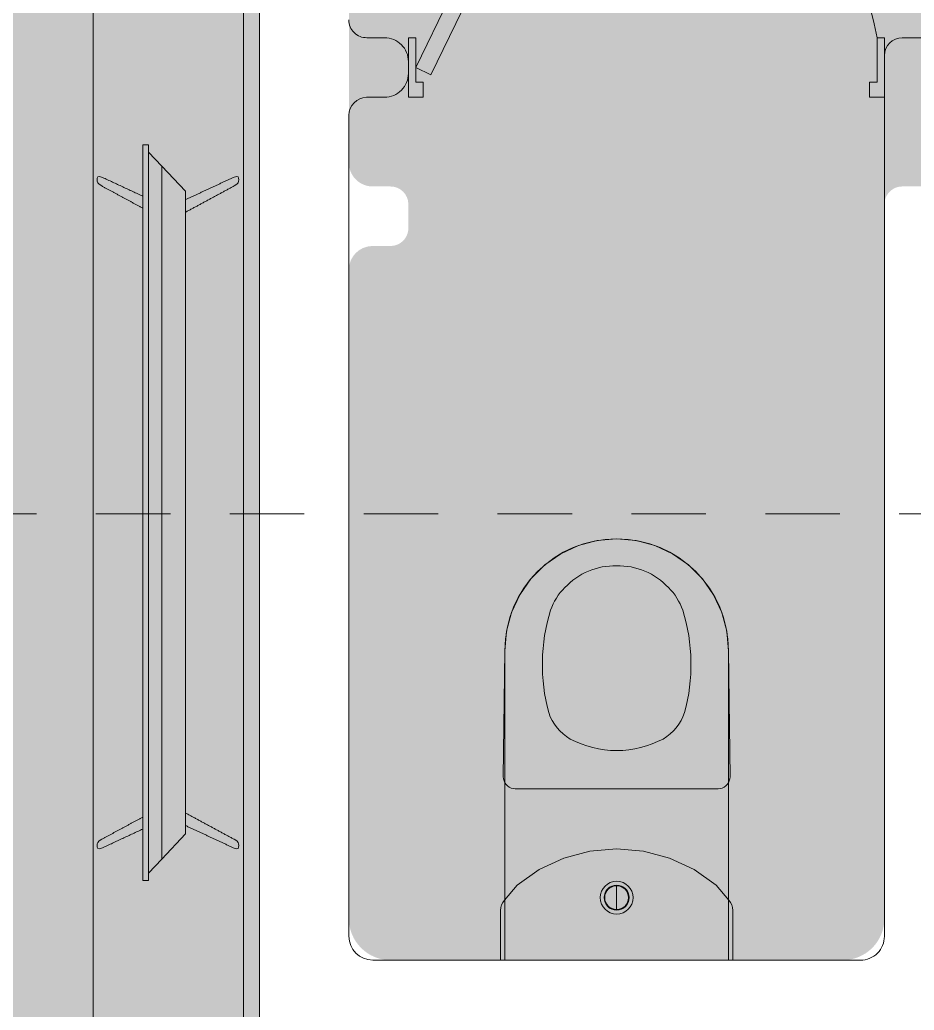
# Model space of a CAD drawing. Header units: metres. Extents: x 8 to 2416, y -346 to 476.
# Drawn here: x 212.309 to 213.812, y -177.247 to -175.583 of the extents above; entities that cross this region are included whole.
import ezdxf

# ---------------------------------------------------------------- set-up
doc = ezdxf.new("R2010")
doc.units = ezdxf.units.M
doc.linetypes.add('0', pattern=[0])
doc.linetypes.add('HIDDEN2', pattern=[0.1875, 0.125, -0.0625])
doc.layers.get('0').update_dxf_attribs({"color": 250, "linetype": '0', "lineweight": 20})
for name, color, linetype, lineweight in [('A-DOOR', 35, 'Continuous', 5), ('A-WALL', 250, 'Continuous', 20), ('baños', 140, 'Continuous', 0), ('MOBILIARIOS', 252, 'Continuous', 0), ('SE-3', 253, 'Continuous', 5)]:
    doc.layers.add(name, color=color, linetype=linetype, lineweight=lineweight)
doc.layers.add('Techos 1', color=7, linetype='HIDDEN2', lineweight=9, true_color=0x42391a)
doc.styles.get("Standard").update_dxf_attribs({"font": 'arial.ttf', "height": 0.1875})

# ---------------------------------------------------------------- blocks, each defined once
blk = doc.blocks.new('A$C58f5b6b7')
at = {"layer": 'MOBILIARIOS'}
for points in [[(1.069470840775466e-07, 0.2525811234954745), (2.000000106947084, 0.2525811234954745), (2.000000106947084, 0), (1.069470840775466e-07, 0)], [(0.3820001069470891, 0.1596185134729211), (0.3820001069470891, 0.1691435134729176), (1.618000106947079, 0.1691435134729176), (1.618000106947079, 0.1596185134729211)]]:
    blk.add_lwpolyline(points, close=True, dxfattribs=at)
for points in [[(1.605932393574449, 0.159519432846011), (1.582282151334311, 0.1371998092812277), (1.000000106947084, 0.1371998092812277), (0.4177180625598567, 0.1371998092812277), (0.3940678203197194, 0.159519432846011)], [(1.582282151334311, 0.1371998092812277), (1.539962872616115, 0.09726151347291534), (0.4600373412780527, 0.09726151347290113), (0.4177180625598567, 0.1371998092812277)]]:
    blk.add_lwpolyline(points, dxfattribs=at)
for points, degree in [([(0.4511645361125147, 0.2382135501685951, -0.004703474324619776), (0.446902711392795, 0.2460982481493375, -0.004703474324619776), (0.4415006584346202, 0.2460982481493375, -0.004703474324619776), (0.4324817371493168, 0.2460982481493375, -0.004703474324619776), (0.4368044720420698, 0.2370140929480868, -0.004703474324619776)], 3), ([(0.4368044720420698, 0.2370140929480868, -0.004703474324619776), (0.452572019644947, 0.2030788032105022, -0.004703474324619776), (0.4683395672478241, 0.1691435134729176, -0.004703474324619776)], 2), ([(0.4884981539053115, 0.1691435134729176, -0.004703474324619776), (0.4698313450089131, 0.2036785318207563, -0.004703474324619776), (0.4511645361125147, 0.2382135501685951, -0.004703474324619776)], 2), ([(1.511502059988857, 0.1691435134729176, -0.004703474324619776), (1.530168868885255, 0.2036785318207563, -0.004703474324619776), (1.548835677781653, 0.2382135501685951, -0.004703474324619776)], 2), ([(1.563195741852098, 0.2370140929480868, -0.004703474324619776), (1.547428194249221, 0.2030788032105022, -0.004703474324619776), (1.531660646646344, 0.1691435134729176, -0.004703474324619776)], 2), ([(1.548835677781653, 0.2382135501685951, -0.004703474324619776), (1.553097502501373, 0.2460982481493375, -0.004703474324619776), (1.558499555459548, 0.2460982481493375, -0.004703474324619776), (1.567518476744851, 0.2460982481493375, -0.004703474324619776), (1.563195741852098, 0.2370140929480868, -0.004703474324619776)], 3), ([(0.4368044720420698, 0.0171824033505743, -0.004703474324619776), (0.4554082793266616, 0.05722195841174482, -0.004703474324619776), (0.4740120866112534, 0.09726151347290113, -0.004703474324619776)], 2), ([(0.4950970879554575, 0.09726151347290113, -0.004703474324619776), (0.4731308120339577, 0.05662222980149068, -0.004703474324619776), (0.4511645361125147, 0.01598294613006601, -0.004703474324619776)], 2), ([(1.504903125938711, 0.09726151347291534), (1.52686940186021, 0.05662222980149068), (1.548835677781653, 0.01598294613006601)], 2), ([(1.563195741852098, 0.0171824033505743), (1.544591934567507, 0.05722195841174482), (1.525988127282915, 0.09726151347291534)], 2)]:
    blk.add_open_spline(points, degree=degree, dxfattribs=at)
for points in [[(0.4511645361125147, 0.01598294613006601, -0.004703474324619776), (0.446902711392795, 0.008098248149337905, -0.004703474324619776), (0.4415006577906411, 0.008098248149337905, -0.004703474324619776), (0.432481734999044, 0.008098248149337905, -0.004703474324619776), (0.4368044720420698, 0.0171824033505743, -0.004703474324619776)], [(1.548835677781653, 0.01598294613006601), (1.553097502501373, 0.008098248149337905), (1.558499556103527, 0.008098248149337905), (1.567518478895124, 0.008098248149337905), (1.563195741852098, 0.0171824033505743)]]:
    blk.add_open_spline(points, degree=3, knots=[-0.08544200803406514, -0.08544200803406514, -0.08544200803406514, -0.08544200803406514, -0.04272100910977372, 0, 0, 0, 0], dxfattribs=at)
blk = doc.blocks.new('A$C3685e79b')
at = {"layer": 'A-DOOR'}
for p, q in [((0.01249999998282192, 0.04999097777702843), (0.3247686356701536, 0.6925925702588955)), ((0.3247686356701536, 0.6925925702588955), (0.3502636267292303, 0.6802034225068354)), ((0.03799499104189863, 0.03760183002502515), (0.3502636267292303, 0.6802034225068354)), ((0.3042036015342831, 0.6502728423879915), (0.2939775306474814, 0.6552421441164569)), ((0.2959775878801167, 0.6333449512396072), (0.2857515169933151, 0.6383142529681862)), ((0.3296985925938145, 0.6378836946360451), (0.3399246634806161, 0.6329143929074661)), ((0.3214725789391935, 0.6209558034876608), (0.3316986498259951, 0.6159865017591954)), ((0.03799499104189863, 0.03760183002502515), (0.01249999998282192, 0.04999097777702843))]:
    blk.add_line(p, q, dxfattribs=at)
for points in [[(-2.108890839735977e-11, -3.723243935382925e-12), (0.02502577936712669, -3.950617610826157e-12), (0.02502577936712669, 0.02499999999643876), (0.01249999997872919, 0.02499999999643876), (0.01249999997872919, 0.09999999999654108), (-2.108890839735977e-11, 0.09999999999654108), (-2.108890839735977e-11, -3.723243935382925e-12)], [(0.799999999978894, -3.723243935382925e-12), (0.7749742205906784, -3.950617610826157e-12), (0.7749742205906784, 0.02499999999643876), (0.7874999999790759, 0.02499999999643876), (0.7874999999790759, 0.09999999999654108), (0.799999999978894, 0.09999999999654108), (0.799999999978894, -3.723243935382925e-12)]]:
    blk.add_lwpolyline(points, dxfattribs=at)
blk.add_arc((-0.03092134080506526, -0.0619048533659452), 0.8342821300934081, 11.19010110109948, 62.81263673899898, dxfattribs=at)
for points in [[(0.2940252933397289, 0.6539088513014093), (0.2940234938030528, 0.6589518569453929), (0.2889773712697945, 0.667684799407013), (0.2802408297350496, 0.6727246881618356), (0.2701548184466276, 0.6727210890883697), (0.2614218759852349, 0.6676749665552251), (0.2563819872300712, 0.6589384250201391), (0.2563855863038782, 0.6488524137320582), (0.2614317088366818, 0.6401194712705518), (0.2701682503718814, 0.6350795825156155), (0.2802542616603034, 0.6350831815891951), (0.2889872041216961, 0.6401293041223397), (0.2940270928768598, 0.6488658456574257), (0.2940252933397289, 0.6539088513014093)], [(0.3692923937067292, 0.6173332264994968), (0.3692905941700531, 0.6223762321435942), (0.3642444716367947, 0.6311091746051005), (0.3555079301015951, 0.6361490633600368), (0.3454219188136278, 0.6361454642864572), (0.3366889763522352, 0.6310993417533126), (0.3316490875970715, 0.6223628002183403), (0.3316526866704237, 0.6122767889302594), (0.336698809203682, 0.6035438464686393), (0.3454353507388817, 0.5985039577138167), (0.3555213620268489, 0.5985075567872826), (0.3642543044886963, 0.6035536793204272), (0.3692941932434053, 0.6122902208555132), (0.3692923937067292, 0.6173332264994968)]]:
    blk.add_open_spline(points, degree=2, dxfattribs=at)
blk = doc.blocks.new('Caroma_ToiletSuites')
at = {"layer": 'baños'}
for p, q in [((-32.64585740138293, 705.1438575662953), (-64.29978694522572, 696.6622127077509)), ((2.3e-14, 708.0000000000001), (-32.64585740138293, 705.1438575662953)), ((32.6458574013829, 705.1438575662953), (2.3e-14, 708.0000000000001)), ((64.29978694522575, 696.6622127077509), (32.6458574013829, 705.1438575662953)), ((-94.00000000000004, 682.8127759114745), (-120.8440706210694, 664.0163553063679)), ((-64.29978694522572, 696.6622127077509), (-94.00000000000004, 682.8127759114745)), ((94, 682.8127759114745), (64.29978694522575, 696.6622127077509)), ((120.8440706210694, 664.0163553063679), (94, 682.8127759114745)), ((-120.8440706210694, 664.0163553063679), (-144.0163553063679, 640.8440706210695)), ((144.0163553063679, 640.8440706210694), (120.8440706210694, 664.0163553063679)), ((-144.0163553063679, 640.8440706210695), (-162.8127759114745, 614.0000000000001)), ((162.8127759114745, 614), (144.0163553063679, 640.8440706210694)), ((-162.8127759114745, 614.0000000000001), (-176.6622127077508, 584.2997869452257)), ((176.6622127077508, 584.2997869452257), (162.8127759114745, 614)), ((-176.6622127077508, 584.2997869452257), (-185.1438575662951, 552.645857401383)), ((185.1438575662951, 552.645857401383), (176.6622127077508, 584.2997869452257)), ((-185.1438575662951, 552.645857401383), (-188, 520)), ((188, 520), (185.1438575662951, 552.645857401383)), ((-188, 520), (-190.5, 308.0000000000001)), ((-188, 0), (-188, 520)), ((188, 520), (188, 0)), ((190.5, 308.0000000000001), (188, 520)), ((-190.5, 308.0000000000001), (-190.1961550602442, 304.5270364466614)), ((-190.1961550602442, 304.5270364466614), (-189.2938524157182, 301.1595971334867)), ((-189.2938524157182, 301.1595971334867), (-187.8205080756888, 298.0000000000001)), ((187.8205080756888, 298.0000000000001), (189.2938524157182, 301.1595971334867)), ((189.2938524157182, 301.1595971334867), (190.1961550602442, 304.5270364466614)), ((190.1961550602442, 304.5270364466614), (190.5, 308.0000000000001)), ((-187.8205080756888, 298.0000000000001), (-185.8208888623796, 295.1442478062692)), ((-185.8208888623796, 295.1442478062692), (-183.3557521937308, 292.6791111376205)), ((-183.3557521937308, 292.6791111376205), (-180.5000000000001, 290.6794919243113)), ((-180.5000000000001, 290.6794919243113), (-177.3404028665134, 289.2061475842819)), ((-177.3404028665134, 289.2061475842819), (-173.9729635533387, 288.3038449397558)), ((-173.9729635533387, 288.3038449397558), (-170.5, 288.0000000000001)), ((-170.5, 288.0000000000001), (170.5, 288.0000000000001)), ((170.5, 288.0000000000001), (173.9729635533386, 288.3038449397558)), ((173.9729635533386, 288.3038449397558), (177.3404028665134, 289.2061475842819)), ((177.3404028665134, 289.2061475842819), (180.5000000000001, 290.6794919243113)), ((180.5000000000001, 290.6794919243113), (183.3557521937308, 292.6791111376205)), ((183.3557521937308, 292.6791111376205), (185.8208888623796, 295.1442478062692)), ((185.8208888623796, 295.1442478062692), (187.8205080756888, 298.0000000000001)), ((0, 187), (-45.14852619340189, 183.0500157831741)), ((45.14852619340189, 183.0500157831741), (0, 187)), ((-88.92523726467388, 171.3200814043362), (-130, 152.1666049839541)), ((-45.14852619340189, 183.0500157831741), (-88.92523726467388, 171.3200814043362)), ((88.92523726467388, 171.3200814043362), (45.14852619340189, 183.0500157831741)), ((130, 152.1666049839541), (88.92523726467388, 171.3200814043362)), ((-130, 152.1666049839541), (-167.1247785185002, 126.1715552109343)), ((167.1247785185002, 126.1715552109343), (130, 152.1666049839541)), ((-167.1247785185002, 126.1715552109343), (-188.6831999642124, 100.8552654615366)), ((0, 85), (0, 125)), ((188.6831999642124, 100.8552654615366), (167.1247785185002, 126.1715552109343)), ((-188.6831999642124, 100.8552654615366), (-191.3826859021798, 97)), ((191.3826859021798, 97), (188.6831999642124, 100.8552654615366)), ((-194.5898093313296, 88.18850079700712), (-195, 83.5)), ((-195, 83.5), (-195, 0)), ((-193.3717007612195, 92.73454386979307), (-194.5898093313296, 88.18850079700712)), ((-191.3826859021798, 97), (-193.3717007612195, 92.73454386979307)), ((193.3717007612195, 92.73454386979307), (191.3826859021798, 97)), ((194.5898093313296, 88.18850079700712), (193.3717007612195, 92.73454386979307)), ((195, 83.5), (194.5898093313296, 88.18850079700712)), ((195, 0), (195, 83.5)), ((-195, 0), (195, 0)), ((188, 0), (-188, 0))]:
    blk.add_line(p, q, dxfattribs=at)
for centre, radius, start, end in [((0, 520), 188, 0, 180), ((-2.699999999999931, 547.4), 115.2448435118884, 88.65651861776402, 137.0403871682294), ((2.699999999999925, 547.4), 115.2447482299075, 42.96089826415125, 91.34145999079115), ((-18.80000000000003, 556.0999999999997), 97.64205979811754, 134.3372489871937, 160.9896998770537), ((18.80000000000011, 556.1), 97.64208656354364, 19.00997789589136, 45.66426912905991), ((183.0000000000006, 496.6999999999999), 307.9335966592571, 162.7713076144085, 195.2143155626026), ((-182.9999999999997, 496.7000000000002), 307.9336404831399, 344.7851955668257, 17.22859041544809), ((-36.10000000000001, 442.4), 82.4209184572262, 198.763042210518, 239.3581934710964), ((36.10000000000007, 442.4), 82.42112485750133, 300.6411687655556, 341.2351367071037), ((2.900563848369238, 529.8998593240185), 177.9235038384306, 242.9159761056316, 269.0659051487149), ((-2.900000000000097, 529.9), 177.9236353045878, 270.9339125638814, 297.0835508643687), ((0, 105), 27.5, 0, 180), ((0, 105), 21, 0, 180), ((0, 105), 20, 0, 180), ((0, 105), 27.5, 180, 0), ((0, 105), 21, 180, 0), ((0, 105), 20, 180, 0)]:
    blk.add_arc(centre, radius, start, end, dxfattribs=at)
blk = doc.blocks.new('PL BASE 2N NASAS 09')
at = {"layer": 'A-WALL'}
for p, q in [((162.7475463272301, -9.871728172700509), (162.7475463272305, -6.501728172700445)), ((162.9575462543968, -7.411728090107662), (162.9278314958408, -7.411728090107673)), ((163.8675462543968, -7.411728090107693), (163.8275462543968, -7.411728090107693)), ((162.9975462543968, -7.451728090107662), (162.9975462543968, -7.471728090107697)), ((163.7975462543968, -7.441728090071126), (163.7975462543971, -8.92172817270081)), ((162.9575462543968, -7.511728090107697), (162.9272611692851, -7.511728090107673)), ((162.8975463272298, -7.541444264019808), (162.89754632723, -8.921728172700798)), ((163.7575462543971, -8.961728172700818), (162.93754632723, -8.96172817270079))]:
    blk.add_line(p, q, dxfattribs=at)
for centre, radius, start, end in [((162.9272623168363, -7.38201731597085), 0.0297162256107518, 179.7716500460764, 271.0974997137292), ((162.9575462543968, -7.451728090107662), 0.04, 0, 90.00000000002046), ((163.8275462543968, -7.441728090107694), 0.03, 90, 180), ((162.9575462543968, -7.471728090107697), 0.04, 269.9999999999545, 0), ((162.9282179313788, -7.542386002677015), 0.03067283809518496, 91.78748778159273, 179.4838461010534), ((162.93754632723, -8.92172817270079), 0.04, 180.0000000000096, 269.9999999999982), ((163.7575462543971, -8.921728172700819), 0.04, 269.9999999999981, 1.23532743828043e-11)]:
    blk.add_arc(centre, radius, start, end, dxfattribs=at)
at = {"layer": 'Techos 1'}
blk.add_line((161.3475462251966, -8.211728172736628), (176.0975462980299, -8.211728172736743), dxfattribs=at)
at = {"color": 1}
blk.add_blockref('A$C3685e79b', (162.9975461827224, -7.511728090104095), dxfattribs=at)
at = {"layer": 'baños', "xscale": -0.000999999934791, "yscale": 0.000999999934791}
blk.add_blockref('Caroma_ToiletSuites', (163.3475461827016, -8.96172817273812), dxfattribs=at)
at = {"layer": 'baños', "linetype": 'Continuous', "flags": 8}
for tag, p in [('MODELNUMBER', (167.1329024166141, -5.630616461235325, 2.857834639711941e-07)), ('TRADENAME', (167.1329024166694, -5.630658418648187, 2.857834639711941e-07)), ('MATERIAL', (167.132902416781, -5.630742991131916, 2.857834639711941e-07)), ('PRODUCT', (167.1329024167253, -5.630700704890165, 2.857834639711941e-07)), ('MODELNUMBER', (168.3076463902173, -5.630616461235325, 2.857834639711941e-07)), ('TRADENAME', (168.3076463902726, -5.630658418648187, 2.857834639711941e-07)), ('MATERIAL', (168.3076463903842, -5.630742991131916, 2.857834639711941e-07)), ('PRODUCT', (168.3076463903285, -5.630700704890165, 2.857834639711941e-07))]:
    blk.add_attdef(tag, p, '', height=2.537174511142602e-05, rotation=180.0000755047861, dxfattribs=at)
blk = doc.blocks.new('PL MUEBLES 2N NASAS 09')
blk.add_blockref('PL BASE 2N NASAS 09', (49.91427858474094, 62.7170073077223))
at = {"layer": 'MOBILIARIOS', "rotation": 90.00000000000001}
blk.add_blockref('A$C58f5b6b7', (212.6348360935762, 53.50725552390909, 0.004703474324619776), dxfattribs=at)

msp = doc.modelspace()

# ---------------------------------------------------------------- hatches: boundary and pattern name
at = {"layer": 'SE-3', "true_color": 0xffc78f, "transparency": 33554483}
h = msp.add_hatch(color=31, dxfattribs=at)
h.dxf.hatch_style = 1
edge = h.paths.add_edge_path()
edge.add_arc((208.5818248827703, -173.6832251011051), 0.07000000000000739, 90.00000000001171, 179.9999999999767, ccw=False)
edge.add_line((208.5818248827703, -173.6132251011051), (209.1718249489104, -173.6132251011051))
edge.add_arc((209.1710773221356, -173.5714201704058), 0.04181161533084772, 271.0245512269245, 372.9533746689038)
edge.add_line((209.2118249489104, -173.562047759361), (209.2118249489104, -173.4532251011051))
edge.add_arc((209.1718249489104, -173.4532251011051), 0.03999999999996362, 0, 90.00000000004071)
edge.add_line((209.1718249489104, -173.4132251011052), (212.0518249426377, -173.4132251018434))
edge.add_arc((212.0518249429139, -173.4532251028549), 0.04000000101152068, 90.00000039554904, 179.9999993997963)
edge.add_line((212.0118249419024, -173.4532251024359), (212.0118249419024, -173.5732251011525))
edge.add_arc((212.0518249419024, -173.5732251011524), 0.04000000000004889, 180.0000000000407, 270.0000000040711)
edge.add_line((212.0518249419053, -173.6132251011525), (212.6718249119679, -173.613225101108))
edge.add_arc((212.6718249119708, -173.6532251011079), 0.03999999999996362, -4.069988790433854e-11, 90.00000000415253, ccw=False)
edge.add_line((212.7118249119708, -173.6532251011079), (212.7118249428938, -178.0732748387395))
edge.add_arc((212.7518249119709, -178.073225101105), 0.0400000000000024, 180.0712439318108, 265.8405467224592)
edge.add_line((212.7489236157504, -178.1131197433548), (212.821824911971, -178.113225101105))
edge.add_arc((212.8218249119709, -178.073225101105), 0.04000000000004889, 270.0000000000407, 359.9999999999186)
edge.add_line((212.861824911971, -178.073225101105), (212.8617969129901, -179.1017287273118))
edge.add_arc((212.8218249119712, -179.1032251011052), 0.03999999999980439, 2.143897821453419, 90.00000000028498)
edge.add_line((212.821824911971, -179.0632251011054), (212.7518249119709, -179.0632251011054))
edge.add_arc((212.751824911971, -179.1032251011055), 0.04000000000002046, 90.00000000004071, 177.6870260030626)
edge.add_line((212.7118575006871, -179.1016107791837), (212.711824911971, -179.1732251011393))
edge.add_arc((212.6718249119709, -179.1732251011393), 0.04000000000007731, 279.36270235509926, 359.9999999999186, ccw=False)
edge.add_line((212.678332260053, -179.2126922320325), (208.5818248827667, -179.2132250990873))
edge.add_arc((208.5818248827667, -179.1432250990872), 0.0700000000000216, 180, 269.99999999997675, ccw=False)
edge.add_line((208.5118248827667, -179.1432250990872), (208.5118248827703, -173.6832251011051))
h = msp.add_hatch(color=31, dxfattribs=at)
h.dxf.hatch_style = 1
edge = h.paths.add_edge_path()
edge.add_arc((212.9018249119709, -173.6532251011052), 0.04000000000004889, 90.0000000000407, 179.9999999999593, ccw=False)
edge.add_line((212.9018249119709, -173.6132251011051), (213.1218249216633, -173.6132251011052))
edge.add_line((213.1218249216633, -173.6132251011052), (213.1208763032689, -173.6132251011052))
edge.add_line((213.1208763032689, -173.6132251011052), (213.1192272403536, -173.6132251011052))
edge.add_line((213.1192272403536, -173.6132251011052), (213.7971352352468, -173.6133320989545))
edge.add_line((213.7971352352468, -173.6133320989545), (213.7989244279217, -173.6132251011052))
edge.add_line((213.7989244279217, -173.6132251011052), (213.8018409819352, -173.6132249896391))
edge.add_line((213.8018409819352, -173.6132249896391), (214.1218540061271, -173.6132251624736))
edge.add_line((214.1218540061271, -173.6132251624736), (214.1228309719497, -173.6132251011052))
edge.add_line((214.1228309719497, -173.6132251011052), (214.1242300156489, -173.6132251011052))
edge.add_line((214.1242300156489, -173.6132251011052), (214.7971188249514, -173.6133321418463))
edge.add_line((214.7971188249514, -173.6133321418463), (214.8005784484149, -173.6132056755993))
edge.add_line((214.8005784484149, -173.6132056755993), (214.8017581389176, -173.6132250453721))
edge.add_line((214.8017581389176, -173.6132250453721), (215.0218249119709, -173.6132251011051))
edge.add_arc((215.0218249119709, -173.6532251011052), 0.04000000000004889, 8.139977580867708e-11, 89.9999999999186, ccw=False)
edge.add_line((215.0618249119709, -173.6532251011051), (215.061824911969, -175.5432251011052))
edge.add_line((215.061824911969, -175.5432251011052), (215.0618249119715, -175.7126114475878))
edge.add_line((215.0618249119715, -175.7126114475878), (214.5828577646944, -175.7126114475878))
edge.add_line((214.5828577646944, -175.7126114475878), (214.5918249119707, -175.7132251011051))
edge.add_line((214.5918249119707, -175.7132251011051), (215.0618249119715, -175.7132251011051))
edge.add_line((215.0618249119715, -175.7132251011051), (215.061824911969, -175.7832251011051))
edge.add_line((215.061824911969, -175.7832251011051), (215.061824911969, -177.0932251011054))
edge.add_arc((214.991824911969, -177.0932251011054), 0.06999999999999318, -90, 0, ccw=False)
edge.add_line((214.991824911969, -177.1632251011054), (213.9318249119699, -177.163225101105))
edge.add_arc((213.9318249119709, -177.093225101105), 0.06999999999996476, 180, 269.9999999991625, ccw=False)
edge.add_line((213.861824911971, -177.093225101105), (213.861824767194, -175.9082453487083))
edge.add_arc((213.8296971013771, -175.8971485265893), 0.03399009226202149, 340.9452049170024, 446.4108854313791)
edge.add_line((213.8318249119707, -175.8632251011423), (213.7918249119706, -175.8632251011423))
edge.add_arc((213.7918247663053, -175.8932251011426), 0.03000000000063899, 89.9997217997759, 180.0000033921574)
edge.add_line((213.7618247663046, -175.8932251029187), (213.761824911971, -177.093225101105))
edge.add_arc((213.691824911971, -177.093225101105), 0.06999999999999318, -90, 2.319211489520967e-11, ccw=False)
edge.add_line((213.691824911971, -177.163225101105), (212.9318249119672, -177.1632251011054))
edge.add_arc((212.9318249119672, -177.0932251011055), 0.06999999999996476, 179.9999999999535, 270, ccw=False)
edge.add_line((212.8618249119672, -177.0932251011054), (212.8618249119708, -176.003148768688))
edge.add_arc((212.9018248391378, -176.0032251011424), 0.04000000000002855, 92.03118935277882, 179.8906617467565, ccw=False)
edge.add_line((212.900407098466, -175.9632502338956), (212.9331866057254, -175.9631941587591))
edge.add_arc((212.9318243819005, -175.933224002646), 0.03000109849977739, 272.6024553676937, 353.2559462501454)
edge.add_line((212.9616178922943, -175.9367471616841), (212.9618246946091, -175.8930069675346))
edge.add_arc((212.9318243864869, -175.893226210366), 0.03000110922695331, 0.4187112096586096, 89.99915590251169)
edge.add_line((212.9318248284717, -175.8632251011423), (212.9018248391377, -175.8632251011423))
edge.add_arc((212.9018248391377, -175.8232251011423), 0.03999999999996362, 179.9999826330926, 270, ccw=False)
edge.add_line((212.8618248391377, -175.8232250890179), (212.8618249119706, -174.7032251011054))
edge.add_arc((212.8218249119706, -174.7032251011054), 0.03999999999996362, 0, 90.00000000004071)
edge.add_line((212.8218249119706, -174.6632251011054), (212.751824911971, -174.6632251011054))
edge.add_arc((212.7518249119711, -174.7032251011055), 0.04000000000007731, 90.00000000004071, 179.9999999998779)
edge.add_line((212.711824911971, -174.7032251011054), (212.711824911971, -173.7232251011054))
edge.add_arc((212.7518249119709, -173.7232251011054), 0.03999999999996362, 180, 270.0000000000814)
edge.add_line((212.751824911971, -173.7632251011053), (212.8253278851153, -173.7630714206236))
edge.add_arc((212.8218249119709, -173.7232251011054), 0.03999999999999942, 275.0240752585449, 360)
edge.add_line((212.8618249119709, -173.7232251011054), (212.8618249119709, -173.6532251011052))

# ---------------------------------------------------------------- block references
msp.add_blockref('PL MUEBLES 2N NASAS 09', (0.05000000000003979, -230.9185042361272))

doc.saveas('drawing.dxf')
